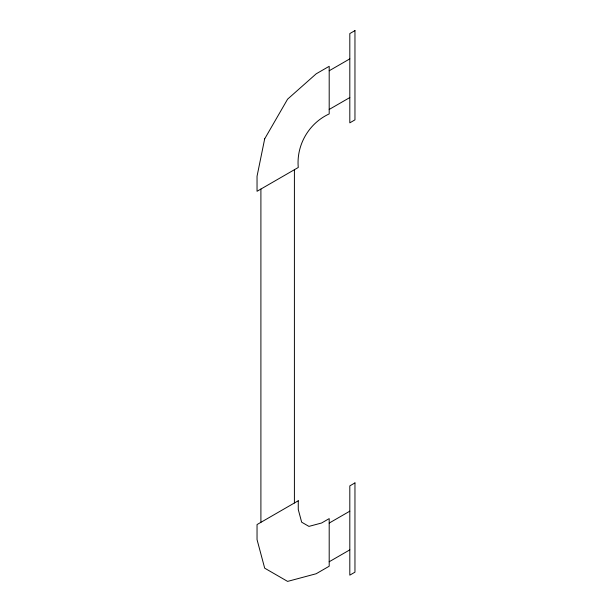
<?xml version="1.0" encoding="UTF-8"?>
<svg xmlns="http://www.w3.org/2000/svg" width="612" height="612" viewBox="0 0 612 612"><rect width="100%" height="100%" fill="white"/><g stroke="black" fill="none" stroke-linecap="round" stroke-linejoin="round"><path stroke-width="0.92" d="M329.195 70.77L349.812 58.867M329.195 109.456L349.812 97.553M329.195 523.076L349.812 511.173M329.195 561.762L349.812 549.859M294.403 169.715L294.403 502.995M260.903 189.054L260.903 522.334M264.69 138.832L257.04 176.248L257.04 191.288L298.266 167.481C296.216 145.09 308.777 123.333 329.195 113.916L329.195 66.31L316.175 73.83L287.594 99.167L264.69 138.832M354.96 30.6L349.812 33.576L349.812 122.844L354.96 119.868L354.96 30.6M298.266 500.761L257.04 524.568L257.04 539.6L264.69 568.173L287.594 581.4L316.175 573.742L329.195 566.222L329.195 518.616L321.598 523L308.938 526.389L301.662 522.189L298.266 509.528L298.266 500.761M354.96 482.906L349.812 485.882L349.812 575.15L354.96 572.174L354.96 482.906"/></g></svg>
